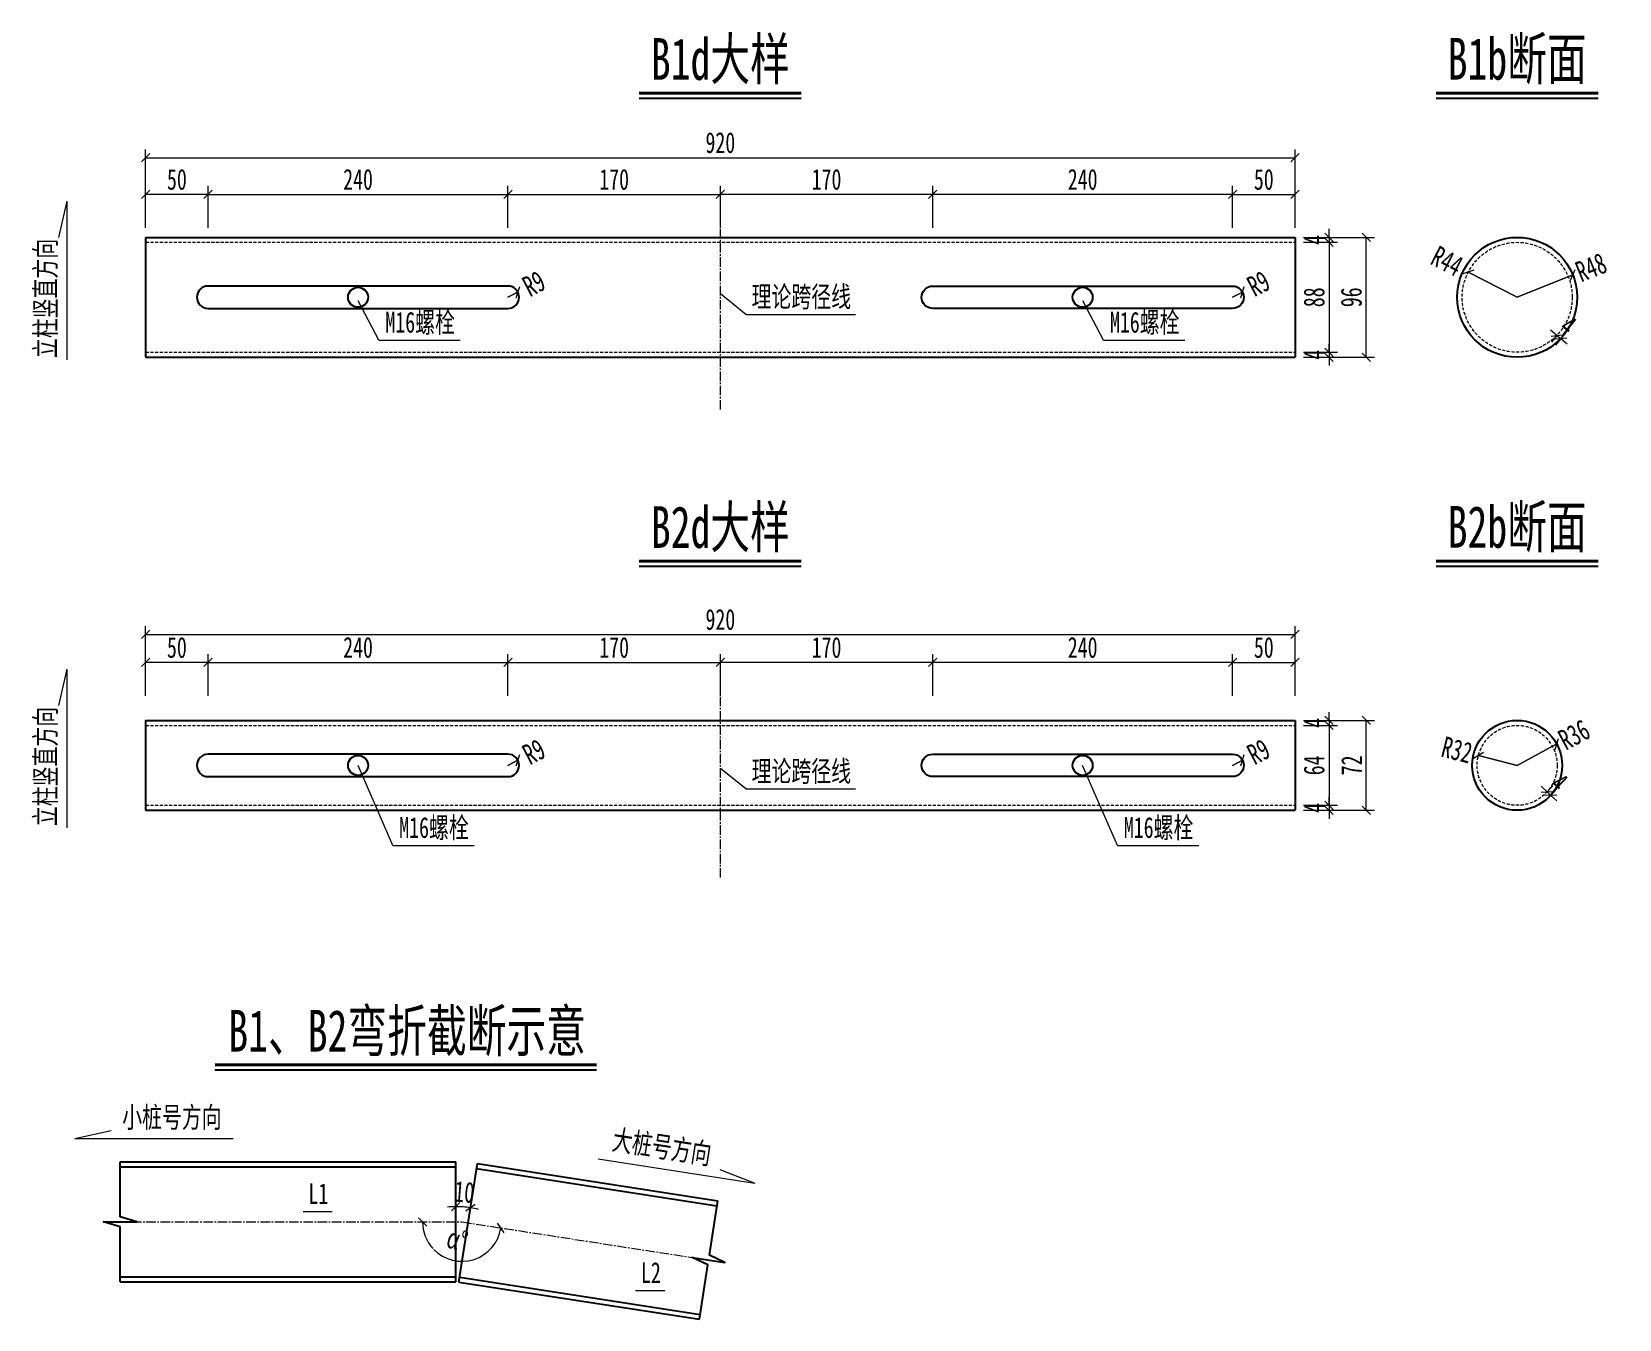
# Model space of a CAD drawing. Header units: millimetres. Extents: x -13368 to 383539, y -58537 to -26098.
# Drawn here: x 13414 to 14685, y -35768 to -34737 of the extents above; entities that cross this region are included whole.
import ezdxf
from ezdxf.enums import TextEntityAlignment as Align

# ---------------------------------------------------------------- set-up
doc = ezdxf.new("R2010")
doc.units = ezdxf.units.MM
doc.linetypes.add('CENTER2', pattern=[28.575, 19.05, -3.175, 3.175, -3.175])
doc.linetypes.add('DASHED', pattern=[0.75, 0.5, -0.25])
doc.layers.get('Defpoints').update_dxf_attribs({"color": 8})
for name, color, linetype, lineweight in [('中心线', 2, 'CENTER2', 15), ('文字', 7, 'Continuous', 15), ('标注线及字体', 2, 'Continuous', 15), ('细实线', 4, 'Continuous', 15), ('虚线', 7, 'DASHED', 13), ('钢板粗线', 1, 'Continuous', 25)]:
    doc.layers.add(name, color=color, linetype=linetype, lineweight=lineweight)
doc.styles.add('111', font='', dxfattribs={"width": 0.7})
doc.styles.add('BM_Dim', font='', dxfattribs={"width": 0.85})
doc.styles.get('111').set_extended_font_data('仿宋_GB2312')
doc.styles.get('BM_Dim').set_extended_font_data('仿宋_GB2312')
doc.dimstyles.new('200', dxfattribs={"dimscale": 0, "dimtxt": 2.5, "dimasz": 1, "dimexe": 1, "dimexo": 1, "dimgap": 0.6, "dimtad": 1, "dimdec": 0, "dimdsep": 46, "dimtxsty": '111', "dimblk": 'OBLIQUE', "dimcen": 0, "dimclrd": 4, "dimclre": 4, "dimclrt": 4, "dimadec": 1, "dimazin": 2, "dimtfac": 1, "dimtdec": 0, "dimtix": 1, "dimtmove": 2, "dimatfit": 3, "dimfxl": 4, "dimfxlon": 1, "dimtolj": 1, "dimlwd": -1, "dimlwe": -1, "dimarcsym": 0})

# ---------------------------------------------------------------- blocks, each defined once
blk = doc.blocks.new('_Oblique')
at = {"color": 0, "linetype": 'ByBlock', "lineweight": -2}
blk.add_line((-0.5, -0.5), (0.5, 0.5), dxfattribs=at)
blk = doc.blocks.new('*D278')
at = {"layer": 'Defpoints', "color": 0}
for p in [(13505.1, -34867.4), (13505.1, -34949.8), (13555.1, -34949.8)]:
    blk.add_point(p, dxfattribs=at)
at = {"layer": '细实线', "color": 4}
for p, q in [((13505.1, -34894.1), (13505.1, -34860.7)), ((13555.1, -34867.4), (13505.1, -34867.4)), ((13555.1, -34894.1), (13555.1, -34860.7))]:
    blk.add_line(p, q, dxfattribs=at)
at = {"layer": '细实线', "color": 4, "xscale": 6.666666666666667, "yscale": 6.666666666666667, "zscale": 6.666666666666667, "rotation": 180}
blk.add_blockref('_Oblique', (13505.1, -34867.4), dxfattribs=at)
at = {"layer": '细实线', "color": 4, "xscale": 6.666666666666667, "yscale": 6.666666666666667, "zscale": 6.666666666666667}
blk.add_blockref('_Oblique', (13555.1, -34867.4), dxfattribs=at)
at = {"layer": '细实线', "color": 4, "insert": (13530.1, -34855.5), "char_height": 16.67, "attachment_point": 5, "style": '111'}
blk.add_mtext('\\A1;50', dxfattribs=at)
blk = doc.blocks.new('*D279')
at = {"layer": 'Defpoints', "color": 0}
for p in [(13795.1, -34867.4), (13555.1, -34949.8), (13795.1, -34949.8)]:
    blk.add_point(p, dxfattribs=at)
at = {"layer": '细实线', "color": 4}
for p, q in [((13555.1, -34894.1), (13555.1, -34860.7)), ((13555.1, -34867.4), (13795.1, -34867.4)), ((13795.1, -34894.1), (13795.1, -34860.7))]:
    blk.add_line(p, q, dxfattribs=at)
at = {"layer": '细实线', "color": 4, "xscale": 6.666666666666667, "yscale": 6.666666666666667, "zscale": 6.666666666666667, "rotation": 180}
blk.add_blockref('_Oblique', (13555.1, -34867.4), dxfattribs=at)
at = {"layer": '细实线', "color": 4, "xscale": 6.666666666666667, "yscale": 6.666666666666667, "zscale": 6.666666666666667}
blk.add_blockref('_Oblique', (13795.1, -34867.4), dxfattribs=at)
at = {"layer": '细实线', "color": 4, "insert": (13675.1, -34855.5), "char_height": 16.67, "attachment_point": 5, "style": '111'}
blk.add_mtext('\\A1;240', dxfattribs=at)
blk = doc.blocks.new('*D280')
at = {"layer": 'Defpoints', "color": 0}
for p in [(13965.1, -34867.4), (13795.1, -34949.8), (13965.1, -34949.8)]:
    blk.add_point(p, dxfattribs=at)
at = {"layer": '细实线', "color": 4}
for p, q in [((13795.1, -34894.1), (13795.1, -34860.7)), ((13795.1, -34867.4), (13965.1, -34867.4)), ((13965.1, -34894.1), (13965.1, -34860.7))]:
    blk.add_line(p, q, dxfattribs=at)
at = {"layer": '细实线', "color": 4, "xscale": 6.666666666666667, "yscale": 6.666666666666667, "zscale": 6.666666666666667, "rotation": 180}
blk.add_blockref('_Oblique', (13795.1, -34867.4), dxfattribs=at)
at = {"layer": '细实线', "color": 4, "xscale": 6.666666666666667, "yscale": 6.666666666666667, "zscale": 6.666666666666667}
blk.add_blockref('_Oblique', (13965.1, -34867.4), dxfattribs=at)
at = {"layer": '细实线', "color": 4, "insert": (13880.1, -34855.5), "char_height": 16.67, "attachment_point": 5, "style": '111'}
blk.add_mtext('\\A1;170', dxfattribs=at)
blk = doc.blocks.new('*D281')
at = {"layer": 'Defpoints', "color": 0}
for p in [(14425.1, -34867.4), (14375.1, -34949.8), (14425.1, -34949.8)]:
    blk.add_point(p, dxfattribs=at)
at = {"layer": '细实线', "color": 4}
for p, q in [((14375.1, -34894.1), (14375.1, -34860.7)), ((14375.1, -34867.4), (14425.1, -34867.4)), ((14425.1, -34894.1), (14425.1, -34860.7))]:
    blk.add_line(p, q, dxfattribs=at)
at = {"layer": '细实线', "color": 4, "xscale": 6.666666666666667, "yscale": 6.666666666666667, "zscale": 6.666666666666667, "rotation": 180}
blk.add_blockref('_Oblique', (14375.1, -34867.4), dxfattribs=at)
at = {"layer": '细实线', "color": 4, "xscale": 6.666666666666667, "yscale": 6.666666666666667, "zscale": 6.666666666666667}
blk.add_blockref('_Oblique', (14425.1, -34867.4), dxfattribs=at)
at = {"layer": '细实线', "color": 4, "insert": (14400.1, -34855.5), "char_height": 16.67, "attachment_point": 5, "style": '111'}
blk.add_mtext('\\A1;50', dxfattribs=at)
blk = doc.blocks.new('*D282')
at = {"layer": 'Defpoints', "color": 0}
for p in [(14135.1, -34867.4), (14135.1, -34949.8), (14375.1, -34949.8)]:
    blk.add_point(p, dxfattribs=at)
at = {"layer": '细实线', "color": 4}
for p, q in [((14135.1, -34894.1), (14135.1, -34860.7)), ((14375.1, -34867.4), (14135.1, -34867.4)), ((14375.1, -34894.1), (14375.1, -34860.7))]:
    blk.add_line(p, q, dxfattribs=at)
at = {"layer": '细实线', "color": 4, "xscale": 6.666666666666667, "yscale": 6.666666666666667, "zscale": 6.666666666666667, "rotation": 180}
blk.add_blockref('_Oblique', (14135.1, -34867.4), dxfattribs=at)
at = {"layer": '细实线', "color": 4, "xscale": 6.666666666666667, "yscale": 6.666666666666667, "zscale": 6.666666666666667}
blk.add_blockref('_Oblique', (14375.1, -34867.4), dxfattribs=at)
at = {"layer": '细实线', "color": 4, "insert": (14255.1, -34855.5), "char_height": 16.67, "attachment_point": 5, "style": '111'}
blk.add_mtext('\\A1;240', dxfattribs=at)
blk = doc.blocks.new('*D283')
at = {"layer": 'Defpoints', "color": 0}
for p in [(13965.1, -34867.4), (13965.1, -34949.8), (14135.1, -34949.8)]:
    blk.add_point(p, dxfattribs=at)
at = {"layer": '细实线', "color": 4}
for p, q in [((13965.1, -34894.1), (13965.1, -34860.7)), ((14135.1, -34867.4), (13965.1, -34867.4)), ((14135.1, -34894.1), (14135.1, -34860.7))]:
    blk.add_line(p, q, dxfattribs=at)
at = {"layer": '细实线', "color": 4, "xscale": 6.666666666666667, "yscale": 6.666666666666667, "zscale": 6.666666666666667, "rotation": 180}
blk.add_blockref('_Oblique', (13965.1, -34867.4), dxfattribs=at)
at = {"layer": '细实线', "color": 4, "xscale": 6.666666666666667, "yscale": 6.666666666666667, "zscale": 6.666666666666667}
blk.add_blockref('_Oblique', (14135.1, -34867.4), dxfattribs=at)
at = {"layer": '细实线', "color": 4, "insert": (14050.1, -34855.5), "char_height": 16.67, "attachment_point": 5, "style": '111'}
blk.add_mtext('\\A1;170', dxfattribs=at)
blk = doc.blocks.new('*D284')
at = {"layer": 'Defpoints', "color": 0}
for p in [(14425.1, -34838.1), (13505.1, -34922), (14425.1, -34922)]:
    blk.add_point(p, dxfattribs=at)
at = {"layer": '细实线', "color": 4}
for p, q in [((13505.1, -34864.7), (13505.1, -34831.4)), ((13505.1, -34838.1), (14425.1, -34838.1)), ((14425.1, -34864.7), (14425.1, -34831.4))]:
    blk.add_line(p, q, dxfattribs=at)
at = {"layer": '细实线', "color": 4, "xscale": 6.666666666666667, "yscale": 6.666666666666667, "zscale": 6.666666666666667, "rotation": 180}
blk.add_blockref('_Oblique', (13505.1, -34838.1), dxfattribs=at)
at = {"layer": '细实线', "color": 4, "xscale": 6.666666666666667, "yscale": 6.666666666666667, "zscale": 6.666666666666667}
blk.add_blockref('_Oblique', (14425.1, -34838.1), dxfattribs=at)
at = {"layer": '细实线', "color": 4, "insert": (13965.1, -34826.1), "char_height": 16.67, "attachment_point": 5, "style": '111'}
blk.add_mtext('\\A1;920', dxfattribs=at)
blk = doc.blocks.new('*D285')
at = {"layer": 'Defpoints', "color": 0}
for p in [(13795.1, -34949.8), (13803.1, -34945.6)]:
    blk.add_point(p, dxfattribs=at)
at = {"layer": '细实线', "color": 4}
for p, q in [((13803.1, -34945.6), (13795.1, -34949.8)), ((13795.1, -34949.8), (13803.1, -34945.6))]:
    blk.add_line(p, q, dxfattribs=at)
at = {"layer": '细实线', "color": 4, "xscale": 6.666666666666667, "yscale": 6.666666666666667, "zscale": 6.666666666666667, "rotation": 27.62249952672168}
blk.add_blockref('_Oblique', (13803.1, -34945.6), dxfattribs=at)
at = {"layer": '细实线', "color": 4, "insert": (13815.9, -34938.9), "char_height": 16.67, "attachment_point": 5, "rotation": 27.6225, "style": '111'}
blk.add_mtext('\\A1;R9', dxfattribs=at)
blk = doc.blocks.new('*D286')
at = {"layer": 'Defpoints', "color": 0}
for p in [(14375.1, -34949.8), (14383.1, -34945.6)]:
    blk.add_point(p, dxfattribs=at)
at = {"layer": '细实线', "color": 4}
for p, q in [((14383.1, -34945.6), (14375.1, -34949.8)), ((14375.1, -34949.8), (14383.1, -34945.6))]:
    blk.add_line(p, q, dxfattribs=at)
at = {"layer": '细实线', "color": 4, "xscale": 6.666666666666667, "yscale": 6.666666666666667, "zscale": 6.666666666666667, "rotation": 27.62249952672168}
blk.add_blockref('_Oblique', (14383.1, -34945.6), dxfattribs=at)
at = {"layer": '细实线', "color": 4, "insert": (14395.9, -34938.9), "char_height": 16.67, "attachment_point": 5, "rotation": 27.6225, "style": '111'}
blk.add_mtext('\\A1;R9', dxfattribs=at)
blk = doc.blocks.new('*D287')
at = {"layer": 'Defpoints', "color": 0}
for p in [(14425.1, -34901.8), (14425.1, -34905.8), (14452.3, -34905.8)]:
    blk.add_point(p, dxfattribs=at)
at = {"layer": '细实线', "color": 4}
for p, q in [((14431.8, -34901.8), (14459, -34901.8)), ((14452.3, -34901.8), (14452.3, -34895.1)), ((14452.3, -34901.8), (14452.3, -34905.8)), ((14431.8, -34905.8), (14459, -34905.8)), ((14452.3, -34905.8), (14452.3, -34912.5))]:
    blk.add_line(p, q, dxfattribs=at)
at = {"layer": '细实线', "color": 4, "xscale": 6.666666666666667, "yscale": 6.666666666666667, "zscale": 6.666666666666667}
for p, rotation in [((14452.3, -34901.8), 270), ((14452.3, -34905.8), 90)]:
    blk.add_blockref('_Oblique', p, dxfattribs=dict(at, rotation=rotation))
at = {"layer": '细实线', "color": 4, "insert": (14440.5, -34903.8), "char_height": 16.67, "attachment_point": 5, "rotation": 90, "style": '111'}
blk.add_mtext('\\A1;4', dxfattribs=at)
blk = doc.blocks.new('*D288')
at = {"layer": 'Defpoints', "color": 0}
for p in [(14425.1, -34905.8), (14425.1, -34993.8), (14452.3, -34993.8)]:
    blk.add_point(p, dxfattribs=at)
at = {"layer": '细实线', "color": 4}
for p, q in [((14431.8, -34905.8), (14459, -34905.8)), ((14452.3, -34905.8), (14452.3, -34993.8)), ((14431.8, -34993.8), (14459, -34993.8))]:
    blk.add_line(p, q, dxfattribs=at)
at = {"layer": '细实线', "color": 4, "xscale": 6.666666666666667, "yscale": 6.666666666666667, "zscale": 6.666666666666667}
for p, rotation in [((14452.3, -34905.8), 90), ((14452.3, -34993.8), 270)]:
    blk.add_blockref('_Oblique', p, dxfattribs=dict(at, rotation=rotation))
at = {"layer": '细实线', "color": 4, "insert": (14440.4, -34949.8), "char_height": 16.67, "attachment_point": 5, "rotation": 90, "style": '111'}
blk.add_mtext('\\A1;88', dxfattribs=at)
blk = doc.blocks.new('*D289')
at = {"layer": 'Defpoints', "color": 0}
for p in [(14425.1, -34993.8), (14425.1, -34997.8), (14452.3, -34997.8)]:
    blk.add_point(p, dxfattribs=at)
at = {"layer": '细实线', "color": 4}
for p, q in [((14431.8, -34993.8), (14459, -34993.8)), ((14452.3, -34993.8), (14452.3, -34987.1)), ((14452.3, -34993.8), (14452.3, -34997.8)), ((14431.8, -34997.8), (14459, -34997.8)), ((14452.3, -34997.8), (14452.3, -35004.5))]:
    blk.add_line(p, q, dxfattribs=at)
at = {"layer": '细实线', "color": 4, "xscale": 6.666666666666667, "yscale": 6.666666666666667, "zscale": 6.666666666666667}
for p, rotation in [((14452.3, -34993.8), 270), ((14452.3, -34997.8), 90)]:
    blk.add_blockref('_Oblique', p, dxfattribs=dict(at, rotation=rotation))
at = {"layer": '细实线', "color": 4, "insert": (14440.5, -34995.8), "char_height": 16.67, "attachment_point": 5, "rotation": 90, "style": '111'}
blk.add_mtext('\\A1;4', dxfattribs=at)
blk = doc.blocks.new('*D290')
at = {"layer": 'Defpoints', "color": 0}
for p in [(14425.1, -34901.8), (14482.1, -34901.8), (14425.1, -34997.8)]:
    blk.add_point(p, dxfattribs=at)
at = {"layer": '细实线', "color": 4}
for p, q in [((14455.5, -34901.8), (14488.8, -34901.8)), ((14482.1, -34997.8), (14482.1, -34901.8)), ((14455.5, -34997.8), (14488.8, -34997.8))]:
    blk.add_line(p, q, dxfattribs=at)
at = {"layer": '细实线', "color": 4, "xscale": 6.666666666666667, "yscale": 6.666666666666667, "zscale": 6.666666666666667}
for p, rotation in [((14482.1, -34901.8), 90), ((14482.1, -34997.8), 270)]:
    blk.add_blockref('_Oblique', p, dxfattribs=dict(at, rotation=rotation))
at = {"layer": '细实线', "color": 4, "insert": (14470.2, -34949.8), "char_height": 16.67, "attachment_point": 5, "rotation": 90, "style": '111'}
blk.add_mtext('\\A1;96', dxfattribs=at)
blk = doc.blocks.new('*D291')
at = {"layer": 'Defpoints', "color": 0}
for p in [(14647.4, -34931.8), (14602.9, -34949.8)]:
    blk.add_point(p, dxfattribs=at)
at = {"layer": '细实线', "color": 4}
for p, q in [((14647.4, -34931.8), (14602.9, -34949.8)), ((14602.9, -34949.8), (14647.4, -34931.8))]:
    blk.add_line(p, q, dxfattribs=at)
at = {"layer": '细实线', "color": 4, "xscale": 6.666666666666667, "yscale": 6.666666666666667, "zscale": 6.666666666666667, "rotation": 21.95768134080172}
blk.add_blockref('_Oblique', (14647.4, -34931.8), dxfattribs=at)
at = {"layer": '细实线', "color": 4, "insert": (14662.1, -34925.9), "char_height": 16.67, "attachment_point": 5, "rotation": 21.9577, "style": '111'}
blk.add_mtext('\\A1;R48', dxfattribs=at)
blk = doc.blocks.new('*D292')
at = {"layer": 'Defpoints', "color": 0}
for p in [(14563.8, -34929.6), (14602.9, -34949.8)]:
    blk.add_point(p, dxfattribs=at)
at = {"layer": '细实线', "color": 4}
for p, q in [((14563.8, -34929.6), (14602.9, -34949.8)), ((14602.9, -34949.8), (14563.8, -34929.6))]:
    blk.add_line(p, q, dxfattribs=at)
at = {"layer": '细实线', "color": 4, "xscale": 6.666666666666667, "yscale": 6.666666666666667, "zscale": 6.666666666666667, "rotation": 152.7075802965329}
blk.add_blockref('_Oblique', (14563.8, -34929.6), dxfattribs=at)
at = {"layer": '细实线', "color": 4, "insert": (14546.8, -34920.8), "char_height": 16.67, "attachment_point": 5, "rotation": 332.7076, "style": '111'}
blk.add_mtext('\\A1;R44', dxfattribs=at)
blk = doc.blocks.new('*D293')
at = {"layer": 'Defpoints', "color": 0}
for p in [(14637, -34977.6), (14640.1, -34980.1), (14637.9, -34982.9)]:
    blk.add_point(p, dxfattribs=at)
at = {"layer": '细实线', "color": 4}
for p, q in [((14634.7, -34980.4), (14629.6, -34976.2)), ((14634.7, -34980.4), (14630.5, -34985.6)), ((14634.7, -34980.4), (14637.9, -34982.9)), ((14637.9, -34982.9), (14633.6, -34988.1)), ((14637.9, -34982.9), (14643, -34987.1))]:
    blk.add_line(p, q, dxfattribs=at)
at = {"layer": '细实线', "color": 4, "xscale": 6.666666666666667, "yscale": 6.666666666666667, "zscale": 6.666666666666667}
for p, rotation in [((14634.7, -34980.4), 320.849759728942), ((14637.9, -34982.9), 140.849759728942)]:
    blk.add_blockref('_Oblique', p, dxfattribs=dict(at, rotation=rotation))
at = {"layer": '细实线', "color": 4, "insert": (14643.7, -34972.5), "char_height": 16.67, "attachment_point": 5, "rotation": 320.8498, "style": '111'}
blk.add_mtext('\\A1;4', dxfattribs=at)
blk = doc.blocks.new('*D294')
at = {"layer": 'Defpoints', "color": 0}
for p in [(13505.1, -35242.1), (13505.1, -35324.5), (13555.1, -35324.5)]:
    blk.add_point(p, dxfattribs=at)
at = {"layer": '细实线', "color": 4}
for p, q in [((13505.1, -35268.8), (13505.1, -35235.4)), ((13555.1, -35268.8), (13555.1, -35235.4)), ((13555.1, -35242.1), (13505.1, -35242.1))]:
    blk.add_line(p, q, dxfattribs=at)
at = {"layer": '细实线', "color": 4, "xscale": 6.666666666666667, "yscale": 6.666666666666667, "zscale": 6.666666666666667, "rotation": 180}
blk.add_blockref('_Oblique', (13505.1, -35242.1), dxfattribs=at)
at = {"layer": '细实线', "color": 4, "xscale": 6.666666666666667, "yscale": 6.666666666666667, "zscale": 6.666666666666667}
blk.add_blockref('_Oblique', (13555.1, -35242.1), dxfattribs=at)
at = {"layer": '细实线', "color": 4, "insert": (13530.1, -35230.2), "char_height": 16.67, "attachment_point": 5, "style": '111'}
blk.add_mtext('\\A1;50', dxfattribs=at)
blk = doc.blocks.new('*D295')
at = {"layer": 'Defpoints', "color": 0}
for p in [(13795.1, -35242.1), (13555.1, -35324.5), (13795.1, -35324.5)]:
    blk.add_point(p, dxfattribs=at)
at = {"layer": '细实线', "color": 4}
for p, q in [((13555.1, -35268.8), (13555.1, -35235.4)), ((13795.1, -35268.8), (13795.1, -35235.4)), ((13555.1, -35242.1), (13795.1, -35242.1))]:
    blk.add_line(p, q, dxfattribs=at)
at = {"layer": '细实线', "color": 4, "xscale": 6.666666666666667, "yscale": 6.666666666666667, "zscale": 6.666666666666667, "rotation": 180}
blk.add_blockref('_Oblique', (13555.1, -35242.1), dxfattribs=at)
at = {"layer": '细实线', "color": 4, "xscale": 6.666666666666667, "yscale": 6.666666666666667, "zscale": 6.666666666666667}
blk.add_blockref('_Oblique', (13795.1, -35242.1), dxfattribs=at)
at = {"layer": '细实线', "color": 4, "insert": (13675.1, -35230.2), "char_height": 16.67, "attachment_point": 5, "style": '111'}
blk.add_mtext('\\A1;240', dxfattribs=at)
blk = doc.blocks.new('*D296')
at = {"layer": 'Defpoints', "color": 0}
for p in [(13965.1, -35242.1), (13795.1, -35324.5), (13965.1, -35324.5)]:
    blk.add_point(p, dxfattribs=at)
at = {"layer": '细实线', "color": 4}
for p, q in [((13795.1, -35268.8), (13795.1, -35235.4)), ((13965.1, -35268.8), (13965.1, -35235.4)), ((13795.1, -35242.1), (13965.1, -35242.1))]:
    blk.add_line(p, q, dxfattribs=at)
at = {"layer": '细实线', "color": 4, "xscale": 6.666666666666667, "yscale": 6.666666666666667, "zscale": 6.666666666666667, "rotation": 180}
blk.add_blockref('_Oblique', (13795.1, -35242.1), dxfattribs=at)
at = {"layer": '细实线', "color": 4, "xscale": 6.666666666666667, "yscale": 6.666666666666667, "zscale": 6.666666666666667}
blk.add_blockref('_Oblique', (13965.1, -35242.1), dxfattribs=at)
at = {"layer": '细实线', "color": 4, "insert": (13880.1, -35230.2), "char_height": 16.67, "attachment_point": 5, "style": '111'}
blk.add_mtext('\\A1;170', dxfattribs=at)
blk = doc.blocks.new('*D297')
at = {"layer": 'Defpoints', "color": 0}
for p in [(14425.1, -35242.1), (14375.1, -35324.5), (14425.1, -35324.5)]:
    blk.add_point(p, dxfattribs=at)
at = {"layer": '细实线', "color": 4}
for p, q in [((14375.1, -35268.8), (14375.1, -35235.4)), ((14425.1, -35268.8), (14425.1, -35235.4)), ((14375.1, -35242.1), (14425.1, -35242.1))]:
    blk.add_line(p, q, dxfattribs=at)
at = {"layer": '细实线', "color": 4, "xscale": 6.666666666666667, "yscale": 6.666666666666667, "zscale": 6.666666666666667, "rotation": 180}
blk.add_blockref('_Oblique', (14375.1, -35242.1), dxfattribs=at)
at = {"layer": '细实线', "color": 4, "xscale": 6.666666666666667, "yscale": 6.666666666666667, "zscale": 6.666666666666667}
blk.add_blockref('_Oblique', (14425.1, -35242.1), dxfattribs=at)
at = {"layer": '细实线', "color": 4, "insert": (14400.1, -35230.2), "char_height": 16.67, "attachment_point": 5, "style": '111'}
blk.add_mtext('\\A1;50', dxfattribs=at)
blk = doc.blocks.new('*D298')
at = {"layer": 'Defpoints', "color": 0}
for p in [(14135.1, -35242.1), (14135.1, -35324.5), (14375.1, -35324.5)]:
    blk.add_point(p, dxfattribs=at)
at = {"layer": '细实线', "color": 4}
for p, q in [((14135.1, -35268.8), (14135.1, -35235.4)), ((14375.1, -35268.8), (14375.1, -35235.4)), ((14375.1, -35242.1), (14135.1, -35242.1))]:
    blk.add_line(p, q, dxfattribs=at)
at = {"layer": '细实线', "color": 4, "xscale": 6.666666666666667, "yscale": 6.666666666666667, "zscale": 6.666666666666667, "rotation": 180}
blk.add_blockref('_Oblique', (14135.1, -35242.1), dxfattribs=at)
at = {"layer": '细实线', "color": 4, "xscale": 6.666666666666667, "yscale": 6.666666666666667, "zscale": 6.666666666666667}
blk.add_blockref('_Oblique', (14375.1, -35242.1), dxfattribs=at)
at = {"layer": '细实线', "color": 4, "insert": (14255.1, -35230.2), "char_height": 16.67, "attachment_point": 5, "style": '111'}
blk.add_mtext('\\A1;240', dxfattribs=at)
blk = doc.blocks.new('*D299')
at = {"layer": 'Defpoints', "color": 0}
for p in [(13965.1, -35242.1), (13965.1, -35324.5), (14135.1, -35324.5)]:
    blk.add_point(p, dxfattribs=at)
at = {"layer": '细实线', "color": 4}
for p, q in [((13965.1, -35268.8), (13965.1, -35235.4)), ((14135.1, -35268.8), (14135.1, -35235.4)), ((14135.1, -35242.1), (13965.1, -35242.1))]:
    blk.add_line(p, q, dxfattribs=at)
at = {"layer": '细实线', "color": 4, "xscale": 6.666666666666667, "yscale": 6.666666666666667, "zscale": 6.666666666666667, "rotation": 180}
blk.add_blockref('_Oblique', (13965.1, -35242.1), dxfattribs=at)
at = {"layer": '细实线', "color": 4, "xscale": 6.666666666666667, "yscale": 6.666666666666667, "zscale": 6.666666666666667}
blk.add_blockref('_Oblique', (14135.1, -35242.1), dxfattribs=at)
at = {"layer": '细实线', "color": 4, "insert": (14050.1, -35230.2), "char_height": 16.67, "attachment_point": 5, "style": '111'}
blk.add_mtext('\\A1;170', dxfattribs=at)
blk = doc.blocks.new('*D300')
at = {"layer": 'Defpoints', "color": 0}
for p in [(14425.1, -35219.7), (13505.1, -35303.7), (14425.1, -35303.7)]:
    blk.add_point(p, dxfattribs=at)
at = {"layer": '细实线', "color": 4}
for p, q in [((13505.1, -35246.4), (13505.1, -35213)), ((13505.1, -35219.7), (14425.1, -35219.7)), ((14425.1, -35246.4), (14425.1, -35213))]:
    blk.add_line(p, q, dxfattribs=at)
at = {"layer": '细实线', "color": 4, "xscale": 6.666666666666667, "yscale": 6.666666666666667, "zscale": 6.666666666666667, "rotation": 180}
blk.add_blockref('_Oblique', (13505.1, -35219.7), dxfattribs=at)
at = {"layer": '细实线', "color": 4, "xscale": 6.666666666666667, "yscale": 6.666666666666667, "zscale": 6.666666666666667}
blk.add_blockref('_Oblique', (14425.1, -35219.7), dxfattribs=at)
at = {"layer": '细实线', "color": 4, "insert": (13965.1, -35207.8), "char_height": 16.67, "attachment_point": 5, "style": '111'}
blk.add_mtext('\\A1;920', dxfattribs=at)
blk = doc.blocks.new('*D301')
at = {"layer": 'Defpoints', "color": 0}
for p in [(13795.1, -35324.5), (13803.1, -35320.3)]:
    blk.add_point(p, dxfattribs=at)
at = {"layer": '细实线', "color": 4}
for p, q in [((13803.1, -35320.3), (13795.1, -35324.5)), ((13795.1, -35324.5), (13803.1, -35320.3))]:
    blk.add_line(p, q, dxfattribs=at)
at = {"layer": '细实线', "color": 4, "xscale": 6.666666666666667, "yscale": 6.666666666666667, "zscale": 6.666666666666667, "rotation": 27.62249952672168}
blk.add_blockref('_Oblique', (13803.1, -35320.3), dxfattribs=at)
at = {"layer": '细实线', "color": 4, "insert": (13815.9, -35313.6), "char_height": 16.67, "attachment_point": 5, "rotation": 27.6225, "style": '111'}
blk.add_mtext('\\A1;R9', dxfattribs=at)
blk = doc.blocks.new('*D302')
at = {"layer": 'Defpoints', "color": 0}
for p in [(14375.1, -35324.5), (14383.1, -35320.3)]:
    blk.add_point(p, dxfattribs=at)
at = {"layer": '细实线', "color": 4}
for p, q in [((14383.1, -35320.3), (14375.1, -35324.5)), ((14375.1, -35324.5), (14383.1, -35320.3))]:
    blk.add_line(p, q, dxfattribs=at)
at = {"layer": '细实线', "color": 4, "xscale": 6.666666666666667, "yscale": 6.666666666666667, "zscale": 6.666666666666667, "rotation": 27.62249952672168}
blk.add_blockref('_Oblique', (14383.1, -35320.3), dxfattribs=at)
at = {"layer": '细实线', "color": 4, "insert": (14395.9, -35313.6), "char_height": 16.67, "attachment_point": 5, "rotation": 27.6225, "style": '111'}
blk.add_mtext('\\A1;R9', dxfattribs=at)
blk = doc.blocks.new('*D303')
at = {"layer": 'Defpoints', "color": 0}
for p in [(14425.1, -35288.5), (14425.1, -35292.5), (14452.3, -35292.5)]:
    blk.add_point(p, dxfattribs=at)
at = {"layer": '细实线', "color": 4}
for p, q in [((14452.3, -35288.5), (14452.3, -35281.8)), ((14431.8, -35288.5), (14459, -35288.5)), ((14431.8, -35292.5), (14459, -35292.5)), ((14452.3, -35288.5), (14452.3, -35292.5)), ((14452.3, -35292.5), (14452.3, -35299.2))]:
    blk.add_line(p, q, dxfattribs=at)
at = {"layer": '细实线', "color": 4, "xscale": 6.666666666666667, "yscale": 6.666666666666667, "zscale": 6.666666666666667}
for p, rotation in [((14452.3, -35288.5), 270), ((14452.3, -35292.5), 90)]:
    blk.add_blockref('_Oblique', p, dxfattribs=dict(at, rotation=rotation))
at = {"layer": '细实线', "color": 4, "insert": (14440.5, -35290.5), "char_height": 16.67, "attachment_point": 5, "rotation": 90, "style": '111'}
blk.add_mtext('\\A1;4', dxfattribs=at)
blk = doc.blocks.new('*D304')
at = {"layer": 'Defpoints', "color": 0}
for p in [(14425.1, -35292.5), (14425.1, -35356.5), (14452.3, -35356.5)]:
    blk.add_point(p, dxfattribs=at)
at = {"layer": '细实线', "color": 4}
for p, q in [((14431.8, -35292.5), (14459, -35292.5)), ((14452.3, -35292.5), (14452.3, -35356.5)), ((14431.8, -35356.5), (14459, -35356.5))]:
    blk.add_line(p, q, dxfattribs=at)
at = {"layer": '细实线', "color": 4, "xscale": 6.666666666666667, "yscale": 6.666666666666667, "zscale": 6.666666666666667}
for p, rotation in [((14452.3, -35292.5), 90), ((14452.3, -35356.5), 270)]:
    blk.add_blockref('_Oblique', p, dxfattribs=dict(at, rotation=rotation))
at = {"layer": '细实线', "color": 4, "insert": (14440.4, -35324.5), "char_height": 16.67, "attachment_point": 5, "rotation": 90, "style": '111'}
blk.add_mtext('\\A1;64', dxfattribs=at)
blk = doc.blocks.new('*D305')
at = {"layer": 'Defpoints', "color": 0}
for p in [(14425.1, -35356.5), (14425.1, -35360.5), (14452.3, -35360.5)]:
    blk.add_point(p, dxfattribs=at)
at = {"layer": '细实线', "color": 4}
for p, q in [((14452.3, -35356.5), (14452.3, -35349.8)), ((14431.8, -35356.5), (14459, -35356.5)), ((14431.8, -35360.5), (14459, -35360.5)), ((14452.3, -35356.5), (14452.3, -35360.5)), ((14452.3, -35360.5), (14452.3, -35367.2))]:
    blk.add_line(p, q, dxfattribs=at)
at = {"layer": '细实线', "color": 4, "xscale": 6.666666666666667, "yscale": 6.666666666666667, "zscale": 6.666666666666667}
for p, rotation in [((14452.3, -35356.5), 270), ((14452.3, -35360.5), 90)]:
    blk.add_blockref('_Oblique', p, dxfattribs=dict(at, rotation=rotation))
at = {"layer": '细实线', "color": 4, "insert": (14440.5, -35358.5), "char_height": 16.67, "attachment_point": 5, "rotation": 90, "style": '111'}
blk.add_mtext('\\A1;4', dxfattribs=at)
blk = doc.blocks.new('*D306')
at = {"layer": 'Defpoints', "color": 0}
for p in [(14425.1, -35288.5), (14482.1, -35288.5), (14425.1, -35360.5)]:
    blk.add_point(p, dxfattribs=at)
at = {"layer": '细实线', "color": 4}
for p, q in [((14455.5, -35288.5), (14488.8, -35288.5)), ((14482.1, -35360.5), (14482.1, -35288.5)), ((14455.5, -35360.5), (14488.8, -35360.5))]:
    blk.add_line(p, q, dxfattribs=at)
at = {"layer": '细实线', "color": 4, "xscale": 6.666666666666667, "yscale": 6.666666666666667, "zscale": 6.666666666666667}
for p, rotation in [((14482.1, -35288.5), 90), ((14482.1, -35360.5), 270)]:
    blk.add_blockref('_Oblique', p, dxfattribs=dict(at, rotation=rotation))
at = {"layer": '细实线', "color": 4, "insert": (14470.4, -35324.5), "char_height": 16.67, "attachment_point": 5, "rotation": 90, "style": '111'}
blk.add_mtext('\\A1;72', dxfattribs=at)
blk = doc.blocks.new('*D307')
at = {"layer": 'Defpoints', "color": 0}
for p in [(14634.6, -35307.4), (14602.9, -35324.5)]:
    blk.add_point(p, dxfattribs=at)
at = {"layer": '细实线', "color": 4}
for p, q in [((14634.6, -35307.4), (14602.9, -35324.5)), ((14602.9, -35324.5), (14634.6, -35307.4))]:
    blk.add_line(p, q, dxfattribs=at)
at = {"layer": '细实线', "color": 4, "xscale": 6.666666666666667, "yscale": 6.666666666666667, "zscale": 6.666666666666667, "rotation": 28.2522724606419}
blk.add_blockref('_Oblique', (14634.6, -35307.4), dxfattribs=at)
at = {"layer": '细实线', "color": 4, "insert": (14648.5, -35300), "char_height": 16.67, "attachment_point": 5, "rotation": 28.2523, "style": '111'}
blk.add_mtext('\\A1;R36', dxfattribs=at)
blk = doc.blocks.new('*D308')
at = {"layer": 'Defpoints', "color": 0}
for p in [(14571.9, -35316.6), (14602.9, -35324.5)]:
    blk.add_point(p, dxfattribs=at)
at = {"layer": '细实线', "color": 4}
for p, q in [((14571.9, -35316.6), (14602.9, -35324.5)), ((14602.9, -35324.5), (14571.9, -35316.6))]:
    blk.add_line(p, q, dxfattribs=at)
at = {"layer": '细实线', "color": 4, "xscale": 6.666666666666667, "yscale": 6.666666666666667, "zscale": 6.666666666666667, "rotation": 165.6441808766172}
blk.add_blockref('_Oblique', (14571.9, -35316.6), dxfattribs=at)
at = {"layer": '细实线', "color": 4, "insert": (14554.7, -35312.2), "char_height": 16.67, "attachment_point": 5, "rotation": 345.6442, "style": '111'}
blk.add_mtext('\\A1;R32', dxfattribs=at)
blk = doc.blocks.new('*D309')
at = {"layer": 'Defpoints', "color": 0}
for p in [(14626.2, -35346.4), (14629.1, -35349.2), (14629.8, -35348.5)]:
    blk.add_point(p, dxfattribs=at)
at = {"layer": '细实线', "color": 4}
for p, q in [((14626.9, -35345.7), (14622, -35341.1)), ((14626.9, -35345.7), (14631.5, -35340.9)), ((14626.9, -35345.7), (14629.8, -35348.5)), ((14629.8, -35348.5), (14634.4, -35343.6)), ((14629.8, -35348.5), (14634.6, -35353))]:
    blk.add_line(p, q, dxfattribs=at)
at = {"layer": '细实线', "color": 4, "xscale": 6.666666666666667, "yscale": 6.666666666666667, "zscale": 6.666666666666667}
for p, rotation in [((14626.9, -35345.7), 316.6986012086404), ((14629.8, -35348.5), 136.6986012086404)]:
    blk.add_blockref('_Oblique', p, dxfattribs=dict(at, rotation=rotation))
at = {"layer": '细实线', "color": 4, "insert": (14636.4, -35338.5), "char_height": 16.67, "attachment_point": 5, "rotation": 316.6986, "style": '111'}
blk.add_mtext('\\A1;4', dxfattribs=at)
blk = doc.blocks.new('*D310')
at = {"layer": 'Defpoints', "color": 0}
for p in [(13753.3, -35642), (13770.6, -35643.3), (13762.4, -35678.3), (13753.3, -35738), (13755.9, -35738.2)]:
    blk.add_point(p, dxfattribs=at)
at = {"layer": '细实线', "color": 4}
for start, end in [(90, 94.9477), (81.2074, 90), (76.2596, 81.2074)]:
    blk.add_arc((13753.3, -35755), 77.2, start, end, dxfattribs=at)
at = {"layer": '细实线', "color": 4, "xscale": 6.666666666666667, "yscale": 6.666666666666667, "zscale": 6.666666666666667}
blk.add_blockref('_Oblique', (13753.3, -35677.8), dxfattribs=at)
at = {"layer": '细实线', "color": 4, "xscale": 6.666666666666667, "yscale": 6.666666666666667, "zscale": 6.666666666666667, "rotation": 171.2073817101692}
blk.add_blockref('_Oblique', (13765.1, -35678.7), dxfattribs=at)
at = {"layer": '细实线', "color": 4, "insert": (13760.2, -35666.1), "char_height": 16.67, "attachment_point": 5, "rotation": 355.6037, "style": '111'}
blk.add_mtext('10', dxfattribs=at)
blk = doc.blocks.new('*D311')
at = {"layer": 'Defpoints', "color": 0}
for p in [(13660, -35690), (13758.3, -35690), (13758.3, -35690), (13741.2, -35716.4), (13925.4, -35715.8)]:
    blk.add_point(p, dxfattribs=at)
at = {"layer": '细实线', "color": 4}
for start, end in [(180, 222.5315), (224.3563, 351.2074)]:
    blk.add_arc((13758.3, -35690), 31.5, start, end, dxfattribs=at)
at = {"layer": '细实线', "color": 4, "xscale": 6.666666666666667, "yscale": 6.666666666666667, "zscale": 6.666666666666667}
for p, rotation in [((13726.9, -35690), 90), ((13789.4, -35694.8), 81.20738171018219)]:
    blk.add_blockref('_Oblique', p, dxfattribs=dict(at, rotation=rotation))
at = {"layer": '细实线', "color": 4, "insert": (13754.5, -35704.2), "char_height": 16.67, "attachment_point": 5, "rotation": 344.8912, "style": '111'}
blk.add_mtext('α°', dxfattribs=at)

msp = doc.modelspace()

# ---------------------------------------------------------------- linework, layer by layer
at = {"color": 4}
for p, q in [((13900.1, -34790.4), (14029.9, -34790.4)), ((14538, -34790.4), (14667.8, -34790.4)), ((13900.1, -35165.1), (14029.9, -35165.1)), ((14538, -35165.1), (14667.8, -35165.1)), ((13560.6, -35568.3), (13866, -35568.3))]:
    msp.add_line(p, q, dxfattribs=at)
at = {"color": 6, "const_width": 2.4}
for points in [[(13900.1, -34786.4), (14029.9, -34786.4)], [(14538, -34786.4), (14667.8, -34786.4)], [(13900.1, -35161.1), (14029.9, -35161.1)], [(14538, -35161.1), (14667.8, -35161.1)], [(13560.6, -35564.3), (13866, -35564.3)]]:
    msp.add_lwpolyline(points, dxfattribs=at)
at = {"color": 4}
for points in [[(13484.7, -35738), (13484.7, -35694), (13471.3, -35690), (13498, -35690), (13484.7, -35686), (13484.7, -35680.6), (13484.7, -35642)], [(13948.3, -35767.9), (13955.1, -35724.4), (13942.5, -35718.4), (13968.8, -35722.5), (13956.3, -35716.5), (13957.1, -35711.3), (13963, -35673)]]:
    msp.add_lwpolyline(points, dxfattribs=at)
at = {"layer": '中心线', "ltscale": 0.4}
for p, q in [((13965.1, -35039.7), (13965.1, -34864.7)), ((13965.1, -35414.4), (13965.1, -35239.4)), ((13471.3, -35690), (13758.3, -35690)), ((13758.3, -35690), (13968.8, -35722.5))]:
    msp.add_line(p, q, dxfattribs=at)
at = {"layer": '细实线'}
for p, q in [((13435.7, -34902), (13442.2, -34872.9)), ((13442.2, -34999.8), (13442.2, -34872.9)), ((13691.7, -34984.1), (13675.2, -34952.6)), ((13985.5, -34963.5), (13965.1, -34947)), ((14271.7, -34984.1), (14255.2, -34952.6)), ((13985.5, -34963.5), (14073.4, -34963.5)), ((13691.7, -34984.1), (13756.8, -34984.1)), ((14271.7, -34984.1), (14336.8, -34984.1)), ((13435.7, -35276.7), (13442.2, -35247.6)), ((13442.2, -35374.5), (13442.2, -35247.6)), ((13702.9, -35388.6), (13675.1, -35324.5)), ((14282.9, -35388.6), (14255.1, -35324.5)), ((13985.5, -35343.4), (13965.1, -35326.9)), ((13985.5, -35343.4), (14073.4, -35343.4)), ((13702.9, -35388.6), (13768, -35388.6)), ((14282.9, -35388.6), (14348, -35388.6)), ((13477.4, -35617.1), (13448.3, -35623.5)), ((13575.1, -35623.5), (13448.3, -35623.5)), ((13867.2, -35639.5), (13992.6, -35658.9)), ((13964.8, -35648), (13992.6, -35658.9)), ((13631.1, -35681.6), (13654.4, -35681.6)), ((13897.2, -35744.8), (13920.6, -35744.8))]:
    msp.add_line(p, q, dxfattribs=at)
at = {"layer": '虚线', "ltscale": 5}
for p, q in [((13505.1, -34905.8), (14425.1, -34905.8)), ((13505.1, -34993.8), (14425.1, -34993.8)), ((13505.1, -35292.5), (14425.1, -35292.5)), ((13505.1, -35356.5), (14425.1, -35356.5))]:
    msp.add_line(p, q, dxfattribs=at)
for centre, radius in [((14602.9, -34949.8), 44), ((14602.9, -35324.5), 32)]:
    msp.add_circle(centre, radius, dxfattribs=at)
at = {"layer": '钢板粗线'}
for p, q in [((13505.1, -34901.8), (14425.1, -34901.8)), ((13505.1, -34901.8), (13505.1, -34997.8)), ((14425.1, -34901.8), (14425.1, -34997.8)), ((13505.1, -34997.8), (14425.1, -34997.8)), ((13505.1, -35288.5), (14425.1, -35288.5)), ((13505.1, -35288.5), (13505.1, -35360.5)), ((14425.1, -35288.5), (14425.1, -35360.5)), ((13505.1, -35360.5), (14425.1, -35360.5)), ((13484.7, -35642), (13753.3, -35642)), ((13753.3, -35738), (13753.3, -35642)), ((13484.7, -35646), (13753.3, -35646)), ((13755.9, -35738.2), (13770.6, -35643.3)), ((13770, -35647.2), (13962.4, -35677)), ((13770.6, -35643.3), (13963, -35673)), ((13484.7, -35734), (13753.3, -35734)), ((13484.7, -35738), (13753.3, -35738)), ((13755.9, -35738.2), (13948.3, -35767.9)), ((13756.6, -35734.2), (13948.9, -35764))]:
    msp.add_line(p, q, dxfattribs=at)
for points in [[(13555.1, -34958.8), (13795.1, -34958.8, 1), (13795.1, -34940.8), (13555.1, -34940.8, 1)], [(14375.1, -34958.8), (14135.1, -34958.8, -1), (14135.1, -34940.8), (14375.1, -34940.8, -1)], [(13555.1, -35333.5), (13795.1, -35333.5, 1), (13795.1, -35315.5), (13555.1, -35315.5, 1)], [(14375.1, -35333.5), (14135.1, -35333.5, -1), (14135.1, -35315.5), (14375.1, -35315.5, -1)]]:
    msp.add_lwpolyline(points, format="xyb", close=True, dxfattribs=at)
for centre, radius in [((14602.9, -34949.8), 48), ((13675.1, -34949.8), 8), ((14255.1, -34949.8), 8), ((14602.9, -35324.5), 36), ((13675.1, -35324.5), 8), ((14255.1, -35324.5), 8)]:
    msp.add_circle(centre, radius, dxfattribs=at)

# ---------------------------------------------------------------- texts
at = {"layer": '文字', "style": 'BM_Dim', "width": 0.7}
for s, rotation, p in [('立柱竖直方向', 90, (13438.2, -34950.7)), ('立柱竖直方向', 90, (13438.2, -35325.4)), ('大桩号方向', 351.2074, (13916.3, -35643))]:
    msp.add_text(s, height=16.67, rotation=rotation, dxfattribs=at).set_placement(p, align=Align.BOTTOM_CENTER)
for s, p in [('理论跨径线', (14029.9, -34962.6)), ('M16螺栓', (13724.8, -34983.1)), ('M16螺栓', (14304.8, -34983.1)), ('理论跨径线', (14029.9, -35342.5)), ('M16螺栓', (13735.9, -35387.6)), ('M16螺栓', (14315.9, -35387.6)), ('小桩号方向', (13526.1, -35619.5)), ('L1', (13643.4, -35680.7)), ('L2', (13909.5, -35743.9))]:
    msp.add_text(s, height=16.67, dxfattribs=at).set_placement(p, align=Align.BOTTOM_CENTER)
at = {"layer": '标注线及字体', "color": 0, "style": '111', "width": 0.7}
for s, height, p in [('B1d大样', 33.33, (13965.1, -34758.3)), ('B1b断面', 33.33, (14602.9, -34758.3)), ('B2d大样', 33.33, (13965.1, -35133)), ('B2b断面', 33.33, (14602.9, -35133)), ('B1、B2弯折截断示意', 33.333, (13714.4, -35536.2))]:
    msp.add_text(s, height=height, dxfattribs=at).set_placement(p, align=Align.MIDDLE)

# ---------------------------------------------------------------- dimensions: what is measured, and where the dimension line sits
at = {"layer": '细实线'}
for base, p1, p2, override, picture, middle in [((14425.1, -34838.1), (13505.1, -34922), (14425.1, -34922), {"dimscale": 6.666667, "dimblk": 'Oblique'}, '*D284', (13965.1, -34826.1)), ((13505.1, -34867.4), (13555.1, -34949.8), (13505.1, -34949.8), {"dimscale": 6.666667}, '*D278', (13530.1, -34855.5)), ((14425.1, -35219.7), (13505.1, -35303.7), (14425.1, -35303.7), {"dimscale": 6.666667, "dimblk": 'Oblique'}, '*D300', (13965.1, -35207.8)), ((13505.1, -35242.1), (13555.1, -35324.5), (13505.1, -35324.5), {"dimscale": 6.666667}, '*D294', (13530.1, -35230.2)), ((13965.1, -35242.1), (14135.1, -35324.5), (13965.1, -35324.5), {"dimscale": 6.666667}, '*D299', (14050.1, -35230.2)), ((14135.1, -35242.1), (14375.1, -35324.5), (14135.1, -35324.5), {"dimscale": 6.666667}, '*D298', (14255.1, -35230.2))]:
    dim = msp.add_linear_dim(base=base, p1=p1, p2=p2, dimstyle='200', override=override, dxfattribs=at)
    dim.commit()
    dim.dimension.update_dxf_attribs({"geometry": picture, "text_midpoint": middle})
for base, p1, p2, angle, override, picture, middle in [((13795.1, -34867.4), (13555.1, -34949.8), (13795.1, -34949.8), 180, {"dimscale": 6.666667}, '*D279', (13675.1, -34855.5)), ((13965.1, -34867.4), (13795.1, -34949.8), (13965.1, -34949.8), 180, {"dimscale": 6.666667}, '*D280', (13880.1, -34855.5)), ((13965.1, -34867.4), (14135.1, -34949.8), (13965.1, -34949.8), 0, {"dimscale": 6.666667}, '*D283', (14050.1, -34855.5)), ((14135.1, -34867.4), (14375.1, -34949.8), (14135.1, -34949.8), 0, {"dimscale": 6.666667}, '*D282', (14255.1, -34855.5)), ((14425.1, -34867.4), (14375.1, -34949.8), (14425.1, -34949.8), 180, {"dimscale": 6.666667}, '*D281', (14400.1, -34855.5)), ((14452.3, -34905.8), (14425.1, -34901.8), (14425.1, -34905.8), 90, {"dimscale": 6.666667, "dimblk": 'Oblique'}, '*D287', (14440.5, -34903.8)), ((14482.1, -34901.8), (14425.1, -34997.8), (14425.1, -34901.8), 90, {"dimscale": 6.666667, "dimblk": 'Oblique'}, '*D290', (14470.2, -34949.8)), ((14452.3, -34993.8), (14425.1, -34905.8), (14425.1, -34993.8), 90, {"dimscale": 6.666667, "dimblk": 'Oblique'}, '*D288', (14440.4, -34949.8)), ((14452.3, -34997.8), (14425.1, -34993.8), (14425.1, -34997.8), 90, {"dimscale": 6.666667, "dimblk": 'Oblique'}, '*D289', (14440.5, -34995.8)), ((13795.1, -35242.1), (13555.1, -35324.5), (13795.1, -35324.5), 180, {"dimscale": 6.666667}, '*D295', (13675.1, -35230.2)), ((13965.1, -35242.1), (13795.1, -35324.5), (13965.1, -35324.5), 180, {"dimscale": 6.666667}, '*D296', (13880.1, -35230.2)), ((14425.1, -35242.1), (14375.1, -35324.5), (14425.1, -35324.5), 180, {"dimscale": 6.666667}, '*D297', (14400.1, -35230.2)), ((14452.3, -35292.5), (14425.1, -35288.5), (14425.1, -35292.5), 90, {"dimscale": 6.666667, "dimblk": 'Oblique'}, '*D303', (14440.5, -35290.5)), ((14482.1, -35288.5), (14425.1, -35360.5), (14425.1, -35288.5), 90, {"dimscale": 6.666667, "dimblk": 'Oblique'}, '*D306', (14470.4, -35324.5)), ((14452.3, -35356.5), (14425.1, -35292.5), (14425.1, -35356.5), 90, {"dimscale": 6.666667, "dimblk": 'Oblique'}, '*D304', (14440.4, -35324.5)), ((14452.3, -35360.5), (14425.1, -35356.5), (14425.1, -35360.5), 90, {"dimscale": 6.666667, "dimblk": 'Oblique'}, '*D305', (14440.5, -35358.5))]:
    dim = msp.add_linear_dim(base=base, p1=p1, p2=p2, angle=angle, dimstyle='200', override=override, dxfattribs=at)
    dim.commit()
    dim.dimension.update_dxf_attribs({"geometry": picture, "text_midpoint": middle})
for center, mpoint, picture, middle in [((14602.9, -34949.8), (14563.8, -34929.6), '*D292', (14546.8, -34920.8)), ((14602.9, -34949.8), (14647.4, -34931.8), '*D291', (14662.1, -34925.9)), ((13795.1, -34949.8), (13803.1, -34945.6), '*D285', (13815.9, -34938.9)), ((14375.1, -34949.8), (14383.1, -34945.6), '*D286', (14395.9, -34938.9)), ((14602.9, -35324.5), (14634.6, -35307.4), '*D307', (14648.5, -35300)), ((13795.1, -35324.5), (13803.1, -35320.3), '*D301', (13815.9, -35313.6)), ((14375.1, -35324.5), (14383.1, -35320.3), '*D302', (14395.9, -35313.6)), ((14602.9, -35324.5), (14571.9, -35316.6), '*D308', (14554.7, -35312.2))]:
    dim = msp.add_radius_dim(center=center, mpoint=mpoint, dimstyle='200', override={"dimscale": 6.666667, "dimblk": 'Oblique'}, dxfattribs=at)
    dim.commit()
    dim.dimension.update_dxf_attribs({"geometry": picture, "text_midpoint": middle, "dimtype": 164})
for p1, p2, distance, picture, middle in [((14637, -34977.6), (14640.1, -34980.1), -3.6, '*D293', (14643.7, -34972.5)), ((14626.2, -35346.4), (14629.1, -35349.2), 1, '*D309', (14636.4, -35338.5))]:
    dim = msp.add_aligned_dim(p1=p1, p2=p2, distance=distance, dimstyle='200', override={"dimscale": 6.666667, "dimblk": 'Oblique'}, dxfattribs=at)
    dim.commit()
    dim.dimension.update_dxf_attribs({"geometry": picture, "text_midpoint": middle})
dim = msp.add_angular_dim_2l(base=(13762.4, -35678.3), line1=((13753.3, -35738), (13753.3, -35642)), line2=((13755.9, -35738.2), (13770.6, -35643.3)), text='10', dimstyle='200', override={"dimscale": 6.666667, "dimtxsty": '111', "dimblk": 'Oblique'}, dxfattribs=at)
dim.commit()
dim.dimension.update_dxf_attribs({"geometry": '*D310', "text_midpoint": (13760.2, -35666.1)})
dim = msp.add_angular_dim_2l(base=(13741.2, -35716.4), line1=((13660, -35690), (13758.3, -35690)), line2=((13758.3, -35690), (13925.4, -35715.8)), text='α°', dimstyle='200', override={"dimscale": 6.666667, "dimtxsty": '111', "dimblk": 'Oblique'}, dxfattribs=at)
dim.commit()
dim.dimension.update_dxf_attribs({"geometry": '*D311', "text_midpoint": (13754.5, -35704.2), "dimtype": 162})

doc.saveas('drawing.dxf')
